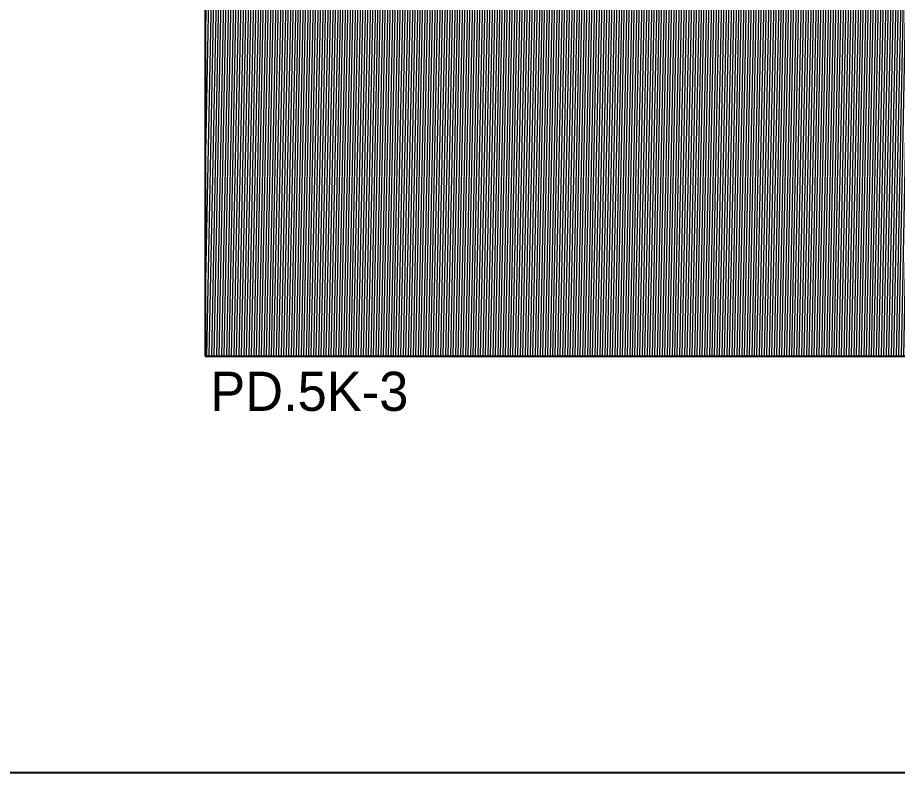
# Model space of a CAD drawing. Header units: metres. Extents: x -325 to 301, y -147 to 149.
# Drawn here: x 66.983 to 69.228, y 13.457 to 15.382 of the extents above; entities that cross this region are included whole.
import ezdxf

# ---------------------------------------------------------------- set-up
doc = ezdxf.new("R2010")
doc.units = ezdxf.units.M
doc.layers.add('-aux', color=50, linetype='Continuous', plot=False)
doc.layers.add('1-SECCIÓ', color=1, linetype='Continuous')
doc.layers.add('3-TR Seleccionat', color=44, linetype='Continuous', lineweight=0)
doc.styles.add('x-llegenda materials$0$ENGRAVERS', font='TT0586M.TTF')

msp = doc.modelspace()

# ---------------------------------------------------------------- hatches: boundary and pattern name
at = {"layer": '3-TR Seleccionat'}
h = msp.add_hatch(dxfattribs=at)
h.set_pattern_fill('ANSI31', color=256, scale=0.002, angle=223.8682194563586, style=0)
h.set_pattern_definition([(268.8682194563586, (428204.6732236163, -659405.297450917), (-0.006348761178338337, 0.0001254252782496586), [])])
h.paths.add_polyline_path([(67.461839327369, 16.38864139983551), (67.461839327369, 14.51848977604487), (70.34267652170769, 14.51848977604487), (70.34267652170769, 14.76848977604487), (69.89434248433643, 14.76848977604487), (69.68790089790646, 16.58848927605712), (68.40385150047759, 16.58848927605713), (67.461839327369, 16.58848927605713)])

# ---------------------------------------------------------------- linework, layer by layer
at = {"layer": '-aux'}
for points in [[(67.461839327369, 14.51848977604487), (70.34267652170769, 14.51848977604487)], [(12.23447743480324, 13.4566912249669), (142.2344774348032, 13.4566912249669)]]:
    msp.add_lwpolyline(points, dxfattribs=at)
at = {"layer": '1-SECCIÓ'}
msp.add_lwpolyline([(67.461839327369, 16.86640819957195), (67.461839327369, 14.51848977604487)], dxfattribs=at)

# ---------------------------------------------------------------- texts
at = {"layer": '-aux', "insert": (67.4749556176945, 14.47887023728656), "char_height": 0.1, "width": 19.21009939306024, "attachment_point": 1, "style": 'x-llegenda materials$0$ENGRAVERS'}
msp.add_mtext('PD.5K-3', dxfattribs=at)

doc.saveas('drawing.dxf')
